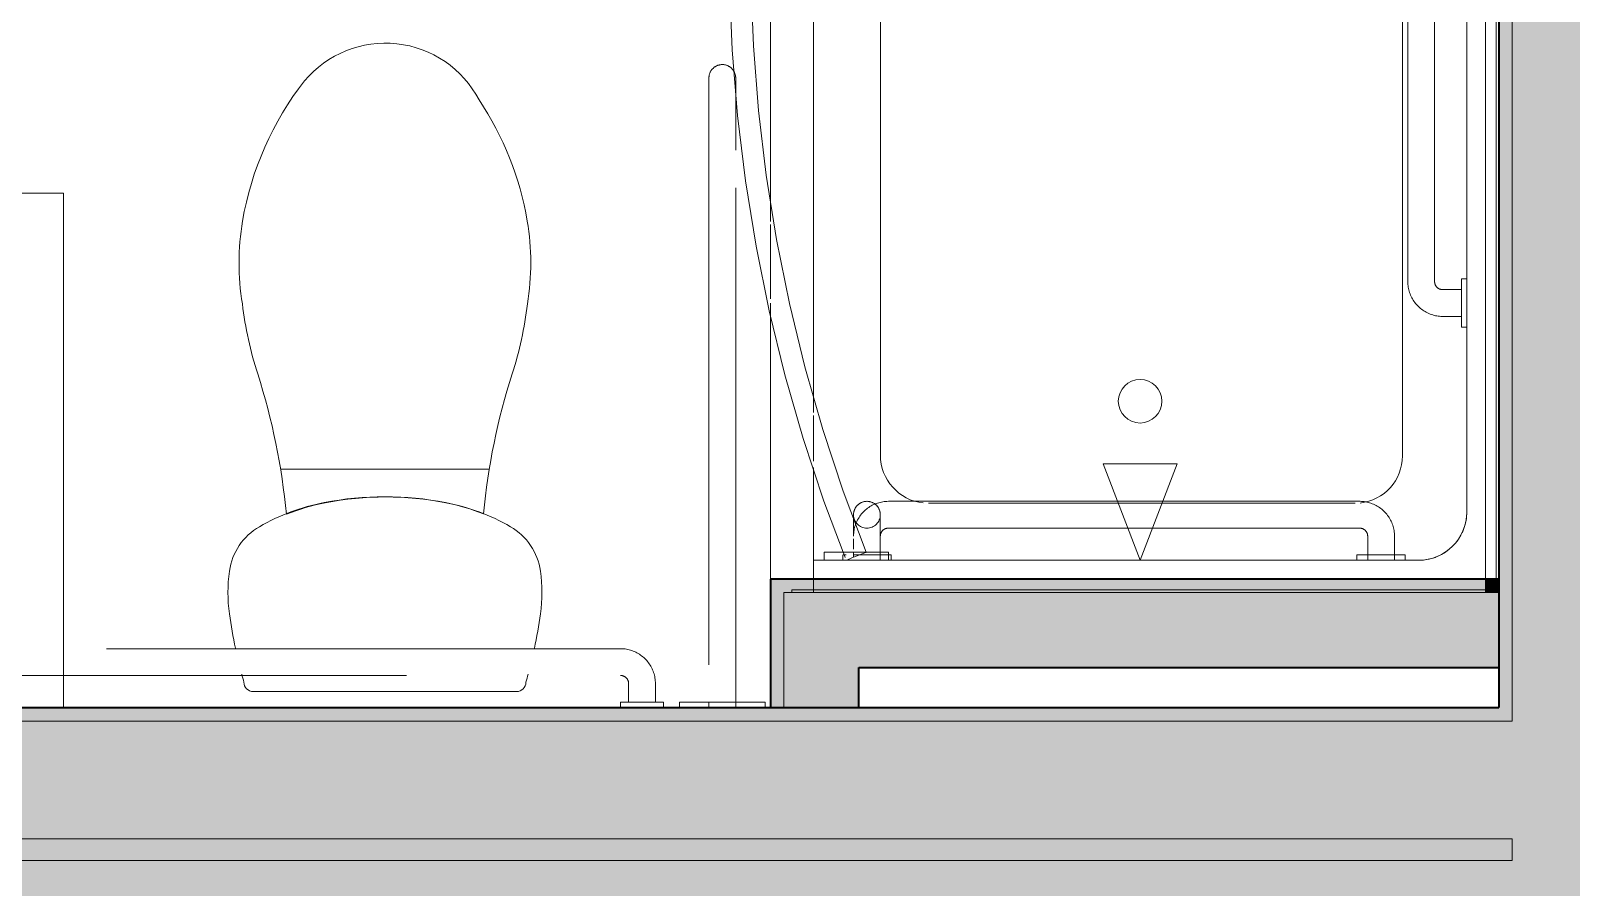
# Model space of a CAD drawing. Header units: inches. Extents: x 6 to 8416, y -388 to 6104.
# Drawn here: x 4355.6 to 4427.5, y 266.3 to 306.3 of the extents above; entities that cross this region are included whole.
import ezdxf

# ---------------------------------------------------------------- set-up
doc = ezdxf.new("R2010")
doc.units = ezdxf.units.IN
doc.header["$MEASUREMENT"] = 0
doc.linetypes.add('Dash 1_16_', pattern=[48, 24, -24])
doc.linetypes.add('Hidden 1_16_', pattern=[36, 24, -12])
for name, color, linetype, lineweight in [('A-GENM', 13, 'Continuous', 18), ('A-ROOM', 32, 'Continuous', 13), ('A-WALL', 113, 'Continuous', 25), ('A-WALL-PATT', 111, 'Continuous', 35), ('I-WALL', 2, 'Continuous', 25), ('P-SANR-FIXT', 6, 'Continuous', 18), ('Q-SPCQ', 91, 'Continuous', 18)]:
    doc.layers.add(name, color=color, linetype=linetype, lineweight=lineweight)

# ---------------------------------------------------------------- blocks, each defined once
blk = doc.blocks.new('GM BA Shower-Unit-Tub-Prefab-ICC ADA-AM - ICC Type B_ Option A Forward_ 60_W x 32_D-2223805-LEVEL 3 - PLAN Copy 1 Copy 1')
at = {"layer": 'A-GENM'}
blk.add_line((0, 32), (0.625, 32), dxfattribs=at)
blk = doc.blocks.new('PL BA Toilet-Unit-Two Piece-ICC ADA-AM - ICC Type B_ Side Approach_ Swing Up Bar-V678-LEVEL 3 - PLAN Copy 1 Copy 1')
at = {"layer": 'A-GENM', "linetype": 'Hidden 1_16_', "lineweight": 9}
for p, q in [((0, -6), (0, 0)), ((33, -24), (33, 0)), ((0, -18.276), (0, -6)), ((0, -18.875), (0, -18.276)), ((0, -22.536), (0, -19.066)), ((0, -23.578), (0, -22.678)), ((0, -47.172), (0, -23.578)), ((33, -24), (48, -24))]:
    blk.add_line(p, q, dxfattribs=at)
blk = doc.blocks.new('z Nested-Shower Surround-Tub-Prefab - Variable-V683-LEVEL 3 - PLAN Copy 1 Copy 1')
at = {"layer": 'A-GENM', "lineweight": 9}
for p, q in [((0.125, 33), (0, 33)), ((0, 33), (0, 0.625)), ((0, 32), (0, 33)), ((0, 33), (0.125, 33)), ((0.125, 0.625), (0.125, 33)), ((0.125, 33), (0.125, 32)), ((0, 29.875), (0, 32)), ((0.125, 32), (0.125, 29.875)), ((0, 0.625), (0, 29.875)), ((0.125, 29.875), (0.125, 0.625)), ((0, 0.625), (0, 0)), ((0, 0), (0, 0.625)), ((0, 0), (60, 0)), ((0.625, 0), (0, 0)), ((0.125, 0.125), (0.125, 0.625)), ((0.125, 0.625), (0.125, 0.313)), ((59.875, 0.125), (0.125, 0.125)), ((0.313, 0.125), (0.622, 0.125)), ((0.622, 0.125), (59.375, 0.125)), ((1.846, 0), (0.625, 0)), ((51.051, 0), (1.846, 0))]:
    blk.add_line(p, q, dxfattribs=at)
at = {"layer": 'A-GENM'}
for p, q in [((1.5, 32), (0, 32)), ((0, 32), (0, 0.625)), ((0, 29.875), (0, 32)), ((0.246, 32), (0.625, 32)), ((0.625, 32), (1.5, 32)), ((1.5, 32), (5.826, 32)), ((1.5, 30.75), (1.5, 32)), ((1.5, 30.75), (1.5, 32)), ((1.5, 32), (1.5, 30.75)), ((6.125, 32), (8.252, 32)), ((8.398, 32), (9.275, 32)), ((9.275, 32), (26.625, 32)), ((1.5, 30), (1.5, 30.75)), ((1.5, 29.25), (1.5, 30.75)), ((1.5, 30.75), (1.5, 30)), ((0, 0.625), (0, 29.875)), ((1.5, 3.75), (1.5, 29.25)), ((1.5, 5.942), (1.5, 29.058)), ((1.5, 29.058), (1.5, 5.942)), ((53.839, 28.873), (6.409, 28.873)), ((4.159, 26.623), (4.159, 17.771)), ((4.159, 17.771), (4.159, 15.729)), ((4.159, 15.729), (4.159, 6.712)), ((1.5, 3.75), (1.5, 5.058)), ((1.5, 5.058), (1.5, 3.75)), ((53.877, 4.5), (6.371, 4.5)), ((56.25, 1.5), (3.75, 1.5)), ((56.25, 1.5), (3.75, 1.5)), ((3.75, 1.5), (56.25, 1.5)), ((0, 0.625), (0, 0)), ((0, 0), (0, 0.625)), ((0, 0), (60, 0)), ((0.625, 0), (0, 0)), ((1.846, 0), (0.625, 0)), ((51.051, 0), (1.846, 0))]:
    blk.add_line(p, q, dxfattribs=at)
blk.add_circle((8.92, 16.75), 1.016, dxfattribs=at)
for centre, radius, start, end in [((6.409, 26.623), 2.25, 90, 173.7582), ((6.371, 6.712), 2.212, 186.09767, 270), ((3.75, 3.75), 2.25, 180, 200.02868), ((3.75, 3.75), 2.25, 180, 270), ((3.75, 3.75), 2.25, 180, 200.02868), ((3.75, 3.75), 2.25, 200.02868, 204.97132), ((3.75, 3.75), 2.25, 200.02868, 204.97132), ((3.75, 3.75), 2.25, 204.97132, 245.02868), ((3.75, 3.75), 2.25, 204.97132, 245.02868), ((3.75, 3.75), 2.25, 245.02868, 249.97132), ((3.75, 3.75), 2.25, 245.02868, 249.97132), ((3.75, 3.75), 2.25, 249.97132, 270), ((3.75, 3.75), 2.25, 249.97132, 270)]:
    blk.add_arc(centre, radius, start, end, dxfattribs=at)
blk = doc.blocks.new('z Nested-Shower Grab Bars - Variable-V684-LEVEL 3 - PLAN Copy 1 Copy 1')
at = {"layer": 'A-GENM', "linetype": 'Dash 1_16_', "lineweight": 9}
for p, q in [((0.245, 29.125), (0, 29.125)), ((0, 29.125), (0, 29.087)), ((0, 29.125), (0, 29.087)), ((0.245, 29.125), (0, 29.125)), ((0, 29.125), (0, 29.087)), ((0, 29.125), (0, 29.087)), ((0, 29.087), (0, 28.974)), ((0, 29.087), (0, 28.974)), ((0, 29.087), (0, 28.974)), ((0, 29.087), (0, 28.974)), ((0, 28.795), (0, 28.563)), ((0, 28.795), (0, 28.563)), ((0, 28.795), (0, 28.563)), ((0, 28.795), (0, 28.563)), ((0.25, 29.087), (0.25, 29.125)), ((0.25, 29.087), (0.25, 29.125)), ((0.25, 29.087), (0.25, 29.125)), ((0.25, 29.087), (0.25, 29.125)), ((0.25, 28.974), (0.25, 29.087)), ((0.25, 28.974), (0.25, 29.087)), ((0.25, 28.974), (0.25, 29.087)), ((0.25, 28.974), (0.25, 29.087)), ((0, 28.625), (0, 28.604)), ((0, 28.625), (0, 28.604)), ((0, 28.604), (0, 28.541)), ((0, 28.604), (0, 28.541)), ((0, 28.541), (0, 28.442)), ((0, 28.541), (0, 28.442)), ((0, 28.503), (0, 28.291)), ((0, 28.503), (0, 28.291)), ((0, 28.503), (0, 28.291)), ((0, 28.442), (0, 28.313)), ((0, 28.442), (0, 28.313)), ((0, 28.313), (0, 28.162)), ((0, 28.313), (0, 28.162)), ((0, 28.291), (0, 28.113)), ((0, 28.291), (0, 28.113)), ((0, 28.291), (0, 28.113)), ((0, 28.162), (0, 28)), ((0, 28.162), (0, 28)), ((0.346, 28.625), (0.154, 28.625)), ((0.346, 28.625), (0.25, 28.625)), ((0.25, 28.625), (0.25, 28.604)), ((0.25, 28.625), (0.25, 28.604)), ((0.25, 28.604), (0.25, 28.541)), ((0.25, 28.604), (0.25, 28.541)), ((0.25, 28.541), (0.25, 28.442)), ((0.25, 28.541), (0.25, 28.442)), ((0.25, 28.442), (0.25, 28.313)), ((0.25, 28.442), (0.25, 28.313)), ((0.25, 28.313), (0.25, 28.162)), ((0.25, 28.313), (0.25, 28)), ((0.25, 28.113), (0.25, 28.291)), ((0.25, 28.162), (0.25, 28)), ((1.004, 28.625), (0.515, 28.625)), ((1.004, 28.625), (0.515, 28.625)), ((1.272, 28.618), (1.208, 28.623)), ((1.245, 28.625), (1.284, 28.625)), ((1.44, 28.625), (1.477, 28.625)), ((1.528, 28.574), (1.465, 28.589)), ((1.551, 28.625), (1.587, 28.625)), ((1.587, 28.625), (1.622, 28.625)), ((1.966, 28.625), (1.987, 28.625)), ((1.987, 28.625), (2.007, 28.625)), ((2.007, 28.625), (2.025, 28.625)), ((2.025, 28.625), (2.042, 28.625)), ((2.042, 28.625), (2.057, 28.625)), ((0, 28), (0, 27.749)), ((0, 28), (0, 27.838)), ((0, 28), (0, 27.838)), ((0, 28), (0, 27.749)), ((0, 28), (0, 27.749)), ((0, 27.838), (0, 27.688)), ((0, 27.838), (0, 27.688)), ((0, 27.709), (0, 26.875)), ((0, 27.709), (0, 26.875)), ((0, 27.709), (0, 26.875)), ((0, 27.688), (0, 27.375)), ((0, 27.688), (0, 27.558)), ((0, 27.558), (0, 27.375)), ((0, 27.438), (0, 26.875)), ((0, 27.375), (1.125, 27.375)), ((0.25, 28), (0.25, 27.838)), ((0.25, 28), (0.25, 27.838)), ((0.25, 27.749), (0.25, 27.991)), ((0.25, 27.838), (0.25, 27.688)), ((0.25, 27.838), (0.25, 27.688)), ((0.25, 26.875), (0.25, 27.709)), ((0.25, 27.688), (0.25, 27.375)), ((0.25, 27.688), (0.25, 27.375)), ((0.25, 26.875), (0.25, 27.687)), ((0.25, 26.875), (0.25, 27.687)), ((0.25, 26.875), (0.25, 27.438)), ((0.25, 27.375), (1.125, 27.375)), ((2.086, 27.375), (2.074, 27.375)), ((2.096, 27.375), (2.086, 27.375)), ((2.105, 27.375), (2.096, 27.375)), ((2.112, 27.375), (2.105, 27.375)), ((2.118, 27.375), (2.112, 27.375)), ((2.122, 27.375), (2.118, 27.375)), ((2.124, 27.375), (2.122, 27.375)), ((2.125, 27.375), (2.124, 27.375)), ((0, 26.875), (0.25, 26.875)), ((0, 26.875), (0.25, 26.875)), ((1.5, 27), (1.5, 15.826)), ((2.75, 16.306), (2.75, 27)), ((1.5, 15.826), (1.5, 14.674)), ((2.75, 14.194), (2.75, 16.306)), ((1.5, 14.674), (1.5, 5)), ((2.75, 5), (2.75, 14.194)), ((0.25, 5.125), (0, 5.125)), ((0, 5.125), (0, 4.563)), ((0, 5.125), (0, 2.875)), ((0.25, 2.875), (0.25, 5.125)), ((0.25, 4.563), (0.25, 5.125)), ((1.125, 4.625), (0, 4.625)), ((0, 4.625), (0, 4.442)), ((0, 4.625), (0, 3.375)), ((0, 4.442), (0, 4.313)), ((0, 4.313), (0, 4.162)), ((0, 4.162), (0, 4)), ((0, 4), (0, 3.838)), ((0, 3.838), (0, 3.688)), ((0, 3.688), (0, 3.558)), ((0, 3.558), (0, 3.375)), ((0, 3.438), (0, 2.875)), ((0, 3.375), (1.125, 3.375)), ((0.25, 2.875), (0.25, 3.438)), ((0, 2.875), (0.25, 2.875)), ((35, 2.75), (13, 2.75)), ((35, 2.75), (13, 2.75)), ((13, 1.5), (35, 1.5)), ((13, 1.5), (35, 1.5)), ((11.375, 1.125), (11.375, 0.25)), ((11.375, 1.125), (11.375, 0.25)), ((12.625, 0.25), (12.625, 1.125)), ((12.625, 0.25), (12.625, 1.125)), ((10.875, 0.25), (10.875, 0)), ((11.687, 0.25), (10.875, 0.25)), ((11.687, 0.25), (10.875, 0.25)), ((10.875, 0.25), (10.875, 0)), ((13.125, 0.25), (10.875, 0.25)), ((11.687, 0.25), (10.875, 0.25)), ((10.875, 0), (13.125, 0)), ((10.875, 0), (13.125, 0)), ((10.875, 0), (13.125, 0)), ((10.875, 0), (13.125, 0)), ((11.375, 0.25), (11.688, 0.25)), ((11.375, 0.25), (11.688, 0.25)), ((11.375, 0.25), (11.688, 0.25)), ((11.375, 0.25), (12.625, 0.25)), ((11.688, 0.25), (11.838, 0.25)), ((11.688, 0.25), (12.313, 0.25)), ((11.688, 0.25), (12.313, 0.25)), ((11.838, 0.25), (12, 0.25)), ((12, 0.25), (12.162, 0.25)), ((12.162, 0.25), (12.313, 0.25)), ((13.125, 0.25), (12.313, 0.25)), ((13.125, 0.25), (12.313, 0.25)), ((12.313, 0.25), (12.625, 0.25)), ((12.313, 0.25), (12.625, 0.25)), ((13.125, 0.25), (12.313, 0.25)), ((12.313, 0.25), (12.625, 0.25)), ((13.125, 0), (13.125, 0.25)), ((13.125, 0), (13.125, 0.25))]:
    blk.add_line(p, q, dxfattribs=at)
at = {"layer": 'A-GENM', "linetype": 'Dash 1_16_', "lineweight": 9, "flags": 128}
for points in [[(1.208, 28.623), (1.143, 28.625), (1.125, 28.625)], [(1.125, 28.625), (1.165, 28.625), (1.205, 28.625), (1.245, 28.625)], [(1.465, 28.589), (1.401, 28.601), (1.337, 28.611), (1.272, 28.618)], [(1.284, 28.625), (1.324, 28.625), (1.363, 28.625), (1.401, 28.625), (1.44, 28.625)], [(1.477, 28.625), (1.514, 28.625), (1.551, 28.625)], [(2.646, 27.572), (2.622, 27.633), (2.595, 27.692), (2.566, 27.75), (2.535, 27.807), (2.502, 27.863), (2.466, 27.918), (2.428, 27.97), (2.389, 28.022), (2.347, 28.072), (2.303, 28.119), (2.257, 28.166), (2.21, 28.21), (2.16, 28.252), (2.109, 28.293), (2.057, 28.331), (2.003, 28.367), (1.948, 28.401), (1.891, 28.433), (1.833, 28.463), (1.774, 28.49), (1.714, 28.515), (1.653, 28.537), (1.591, 28.557), (1.528, 28.574)], [(1.622, 28.625), (1.656, 28.625), (1.69, 28.625), (1.722, 28.625), (1.754, 28.625), (1.784, 28.625), (1.814, 28.625), (1.842, 28.625), (1.87, 28.625), (1.896, 28.625), (1.921, 28.625), (1.944, 28.625), (1.966, 28.625)], [(2.057, 28.625), (2.071, 28.625), (2.083, 28.625), (2.094, 28.625), (2.103, 28.625), (2.11, 28.625), (2.116, 28.625), (2.121, 28.625), (2.124, 28.625), (2.125, 28.625)], [(2.125, 28.625), (2.15, 28.625), (2.175, 28.623), (2.2, 28.621), (2.225, 28.617), (2.249, 28.613), (2.274, 28.607), (2.298, 28.601), (2.322, 28.593), (2.345, 28.585), (2.368, 28.576), (2.391, 28.565), (2.414, 28.554), (2.436, 28.542), (2.457, 28.53), (2.478, 28.516), (2.498, 28.501), (2.518, 28.486), (2.537, 28.47), (2.556, 28.453), (2.573, 28.435), (2.59, 28.417), (2.607, 28.398), (2.622, 28.379), (2.637, 28.358), (2.651, 28.338), (2.664, 28.316), (2.676, 28.295), (2.688, 28.272), (2.698, 28.25), (2.708, 28.226), (2.716, 28.203), (2.724, 28.179), (2.73, 28.155), (2.736, 28.131), (2.741, 28.106), (2.745, 28.082), (2.747, 28.057), (2.749, 28.032), (2.75, 28.007), (2.75, 27.982), (2.749, 27.957), (2.746, 27.932), (2.743, 27.907), (2.739, 27.882), (2.734, 27.858), (2.727, 27.834), (2.72, 27.81), (2.712, 27.786), (2.703, 27.763), (2.693, 27.74), (2.682, 27.717), (2.671, 27.695), (2.658, 27.674), (2.645, 27.653), (2.63, 27.632), (2.615, 27.612), (2.599, 27.593), (2.583, 27.574), (2.565, 27.556), (2.547, 27.539), (2.528, 27.523), (2.509, 27.507), (2.489, 27.492), (2.468, 27.478), (2.447, 27.464), (2.426, 27.452), (2.403, 27.44), (2.381, 27.43), (2.358, 27.42), (2.334, 27.411), (2.311, 27.403), (2.287, 27.396), (2.262, 27.39), (2.238, 27.385), (2.213, 27.381), (2.188, 27.378), (2.163, 27.376), (2.138, 27.375), (2.125, 27.375)], [(1.125, 27.375), (1.14, 27.375), (1.155, 27.374), (1.17, 27.372), (1.185, 27.37), (1.2, 27.368), (1.214, 27.364), (1.229, 27.36), (1.243, 27.356), (1.257, 27.351), (1.271, 27.345), (1.285, 27.339), (1.298, 27.333), (1.311, 27.325), (1.324, 27.318), (1.337, 27.31), (1.349, 27.301), (1.361, 27.292), (1.372, 27.282), (1.383, 27.272), (1.394, 27.261), (1.404, 27.25), (1.414, 27.239), (1.423, 27.227), (1.432, 27.215), (1.441, 27.203), (1.448, 27.19), (1.456, 27.177), (1.463, 27.163), (1.469, 27.15), (1.475, 27.136), (1.48, 27.122), (1.484, 27.108), (1.488, 27.093), (1.492, 27.078), (1.495, 27.064), (1.497, 27.049), (1.498, 27.034), (1.5, 27.019), (1.5, 27.004), (1.5, 27)], [(1.95, 27.375), (1.927, 27.375), (1.903, 27.375), (1.877, 27.375), (1.85, 27.375), (1.822, 27.375), (1.792, 27.375), (1.762, 27.375), (1.731, 27.375), (1.699, 27.375), (1.665, 27.375), (1.631, 27.375), (1.596, 27.375), (1.561, 27.375), (1.524, 27.375), (1.487, 27.375), (1.45, 27.375), (1.412, 27.375), (1.373, 27.375), (1.334, 27.375), (1.295, 27.375), (1.255, 27.375), (1.216, 27.375), (1.176, 27.375), (1.136, 27.375), (1.125, 27.375)], [(2.074, 27.375), (2.061, 27.375), (2.046, 27.375), (2.03, 27.375), (2.012, 27.375), (1.993, 27.375), (1.972, 27.375), (1.95, 27.375)], [(2.75, 27), (2.749, 27.065), (2.745, 27.13), (2.738, 27.195), (2.729, 27.259), (2.718, 27.323), (2.703, 27.386), (2.687, 27.449), (2.668, 27.511), (2.646, 27.572)], [(1.5, 5), (1.5, 4.985), (1.499, 4.97), (1.497, 4.955), (1.495, 4.94), (1.493, 4.925), (1.489, 4.911), (1.485, 4.896), (1.481, 4.882), (1.476, 4.868), (1.47, 4.854), (1.464, 4.84), (1.458, 4.827), (1.45, 4.814), (1.443, 4.801), (1.435, 4.788), (1.426, 4.776), (1.417, 4.764), (1.407, 4.753), (1.397, 4.742), (1.386, 4.731), (1.375, 4.721), (1.364, 4.711), (1.352, 4.702), (1.34, 4.693), (1.328, 4.684), (1.315, 4.677), (1.302, 4.669), (1.288, 4.662), (1.275, 4.656), (1.261, 4.65), (1.247, 4.645), (1.233, 4.641), (1.218, 4.637), (1.203, 4.633), (1.189, 4.63), (1.174, 4.628), (1.159, 4.627), (1.144, 4.625), (1.129, 4.625), (1.125, 4.625)], [(1.125, 3.375), (1.19, 3.376), (1.255, 3.38), (1.32, 3.387), (1.384, 3.396), (1.448, 3.407), (1.511, 3.422), (1.574, 3.438), (1.636, 3.457), (1.697, 3.479), (1.758, 3.503), (1.817, 3.53), (1.875, 3.559), (1.932, 3.59), (1.988, 3.623), (2.043, 3.659), (2.095, 3.697), (2.147, 3.736), (2.197, 3.778), (2.244, 3.822), (2.291, 3.868), (2.335, 3.915), (2.377, 3.965), (2.418, 4.016), (2.456, 4.068), (2.492, 4.122), (2.526, 4.177), (2.558, 4.234), (2.588, 4.292), (2.615, 4.351), (2.64, 4.411), (2.662, 4.472), (2.682, 4.534), (2.699, 4.597), (2.714, 4.66), (2.726, 4.724), (2.736, 4.788), (2.743, 4.853), (2.748, 4.917), (2.75, 4.982), (2.75, 5)], [(13, 2.75), (12.935, 2.749), (12.87, 2.745), (12.805, 2.738), (12.741, 2.729), (12.677, 2.718), (12.614, 2.703), (12.551, 2.687), (12.489, 2.668), (12.428, 2.646), (12.367, 2.622), (12.308, 2.595), (12.25, 2.566), (12.193, 2.535), (12.137, 2.502), (12.082, 2.466), (12.03, 2.428), (11.978, 2.389), (11.928, 2.347), (11.881, 2.303), (11.834, 2.257), (11.79, 2.21), (11.748, 2.16), (11.707, 2.109), (11.669, 2.057), (11.633, 2.003), (11.599, 1.948), (11.567, 1.891), (11.537, 1.833), (11.51, 1.774), (11.485, 1.714), (11.463, 1.653), (11.443, 1.591), (11.426, 1.528), (11.411, 1.465), (11.399, 1.401), (11.389, 1.337), (11.382, 1.272), (11.377, 1.208), (11.375, 1.143), (11.375, 1.125)], [(13, 2.75), (12.935, 2.749), (12.87, 2.745), (12.805, 2.738), (12.741, 2.729), (12.677, 2.718), (12.614, 2.703), (12.551, 2.687), (12.489, 2.668), (12.428, 2.646), (12.367, 2.622), (12.308, 2.595), (12.25, 2.566), (12.193, 2.535), (12.137, 2.502), (12.082, 2.466), (12.03, 2.428), (11.978, 2.389), (11.928, 2.347), (11.881, 2.303), (11.834, 2.257), (11.79, 2.21), (11.748, 2.16), (11.707, 2.109), (11.669, 2.057), (11.633, 2.003), (11.599, 1.948), (11.567, 1.891), (11.537, 1.833), (11.51, 1.774), (11.485, 1.714), (11.463, 1.653), (11.443, 1.591), (11.426, 1.528), (11.411, 1.465), (11.399, 1.401), (11.389, 1.337), (11.382, 1.272), (11.377, 1.208), (11.375, 1.143), (11.375, 1.125)], [(12.625, 1.125), (12.625, 1.14), (12.626, 1.155), (12.628, 1.17), (12.63, 1.185), (12.632, 1.2), (12.636, 1.214), (12.64, 1.229), (12.644, 1.243), (12.649, 1.257), (12.655, 1.271), (12.661, 1.285), (12.667, 1.298), (12.675, 1.311), (12.682, 1.324), (12.69, 1.337), (12.699, 1.349), (12.708, 1.361), (12.718, 1.372), (12.728, 1.383), (12.739, 1.394), (12.75, 1.404), (12.761, 1.414), (12.773, 1.423), (12.785, 1.432), (12.797, 1.441), (12.81, 1.448), (12.823, 1.456), (12.837, 1.463), (12.85, 1.469), (12.864, 1.475), (12.878, 1.48), (12.892, 1.484), (12.907, 1.488), (12.922, 1.492), (12.936, 1.495), (12.951, 1.497), (12.966, 1.498), (12.981, 1.5), (12.996, 1.5), (13, 1.5)], [(12.625, 1.125), (12.625, 1.14), (12.626, 1.155), (12.628, 1.17), (12.63, 1.185), (12.632, 1.2), (12.636, 1.214), (12.64, 1.229), (12.644, 1.243), (12.649, 1.257), (12.655, 1.271), (12.661, 1.285), (12.667, 1.298), (12.675, 1.311), (12.682, 1.324), (12.69, 1.337), (12.699, 1.349), (12.708, 1.361), (12.718, 1.372), (12.728, 1.383), (12.739, 1.394), (12.75, 1.404), (12.761, 1.414), (12.773, 1.423), (12.785, 1.432), (12.797, 1.441), (12.81, 1.448), (12.823, 1.456), (12.837, 1.463), (12.85, 1.469), (12.864, 1.475), (12.878, 1.48), (12.892, 1.484), (12.907, 1.488), (12.922, 1.492), (12.936, 1.495), (12.951, 1.497), (12.966, 1.498), (12.981, 1.5), (12.996, 1.5), (13, 1.5)]]:
    blk.add_lwpolyline(points, dxfattribs=at)
at = {"layer": 'A-GENM', "linetype": 'Dash 1_16_', "lineweight": 9}
for start, end in [(90, 270), (270, 90)]:
    blk.add_arc((2.125, 28), 0.625, start, end, dxfattribs=at)
blk = doc.blocks.new('z Nested-Shower Fixtures - Variable-2223344-LEVEL 3 - PLAN Copy 1 Copy 1')
at = {"layer": 'P-SANR-FIXT'}
for p, q in [((0, 0), (4.5, 1.727)), ((4.5, 1.727), (4.5, -1.727)), ((4.5, -1.727), (0, 0))]:
    blk.add_line(p, q, dxfattribs=at)
blk = doc.blocks.new('SE BA Shower Curtain Rod-AM - 1_ Dia__ 76_ AFF-V685-LEVEL 3 - PLAN Copy 1 Copy 1')
at = {"layer": 'Q-SPCQ'}
for p, q in [((0.375, 1.5), (0, 1.5)), ((0, 1.5), (0, 0.75)), ((0, 1.5), (0, -1.5)), ((0.375, -1.5), (0.375, 1.5)), ((0.375, 0.75), (0.375, 1.5)), ((0, 0.75), (0, -0.75)), ((0.375, 0.521), (0.375, 0.75)), ((0.002, 0.464), (0.009, 0.449)), ((0.002, 0.464), (0.009, 0.449)), ((0.009, 0.449), (0.027, 0.402)), ((0.009, 0.449), (0.027, 0.402)), ((0.027, 0.402), (0.057, 0.328)), ((0.027, 0.402), (0.095, 0.232)), ((0.057, 0.328), (0.095, 0.232)), ((0.095, 0.232), (0.14, 0.12)), ((0.095, 0.232), (0.14, 0.12)), ((0.346, 0.594), (0.128, 0.512)), ((0.14, 0.12), (0.187, 0)), ((0.14, 0.12), (0.235, -0.12)), ((0.187, 0), (0.235, -0.12)), ((0.235, -0.12), (0.28, -0.232)), ((0.235, -0.12), (0.28, -0.232)), ((0.28, -0.232), (0.318, -0.328)), ((0.28, -0.232), (0.347, -0.399)), ((0.318, -0.328), (0.347, -0.399)), ((0.347, -0.399), (0.348, -0.402)), ((0.347, -0.399), (0.348, -0.402)), ((0.348, -0.402), (0.366, -0.449)), ((0.348, -0.402), (0.366, -0.449)), ((0.366, -0.449), (0.373, -0.464)), ((0.366, -0.449), (0.373, -0.464)), ((0.375, -0.75), (0.375, -0.391)), ((0, -0.75), (0, -1.5)), ((0.375, -1.5), (0.375, -0.75)), ((0, -1.5), (0.375, -1.5))]:
    blk.add_line(p, q, dxfattribs=at)
at = {"layer": 'Q-SPCQ', "flags": 128}
for points in [[(56.625, 0.604), (54.115, 1.547), (51.191, 2.513), (48.231, 3.362), (45.239, 4.091), (42.221, 4.7), (39.18, 5.189), (36.123, 5.555), (33.053, 5.798), (29.976, 5.919), (26.897, 5.916), (23.82, 5.791), (20.75, 5.542), (17.694, 5.171), (14.654, 4.678), (11.636, 4.063), (8.646, 3.329), (5.687, 2.475), (2.765, 1.504), (0.375, 0.605)], [(0.375, -0.464), (3.218, 0.604), (6.104, 1.558), (9.026, 2.395), (11.978, 3.115), (14.958, 3.716), (17.959, 4.198), (20.976, 4.56), (24.006, 4.8), (27.043, 4.919), (30.083, 4.916), (33.119, 4.792), (36.149, 4.547), (39.166, 4.181), (42.166, 3.694), (45.144, 3.088), (48.096, 2.363), (51.016, 1.52), (53.901, 0.562), (56.625, -0.464)]]:
    blk.add_lwpolyline(points, dxfattribs=at)
blk = doc.blocks.new('z Nested-Toilet-2 Piece - z Nested-Toilet-2 Piece-2223810-LEVEL 3 - PLAN Copy 1 Copy 1')
at = {"layer": 'P-SANR-FIXT'}
for p, q in [((-4.871, 11.127), (4.871, 11.127)), ((6.142, 0.75), (-6.142, 0.75))]:
    blk.add_line(p, q, dxfattribs=at)
for centre, radius, start, end in [((0.025, 26.068), 4.932, 27.57244, 140.06334), ((7.716, 20.256), 14.569, 141.95587, 170.34297), ((-7.716, 20.256), 14.569, 9.65703, 33.75517), ((5.191, 20.738), 11.999, 170.58872, 189.14143), ((-5.191, 20.738), 11.999, 350.85857, 9.41128), ((10.95, 20.977), 17.735, 186.94974, 197.76204), ((-10.95, 20.977), 17.735, 342.23796, 353.05026), ((-35.243, 6.16), 30.776, 5.33071, 17.79837), ((35.243, 6.16), 30.776, 162.20163, 174.62228), ((-1.009, 0.027), 9.713, 100.83777, 119.96347), ((-0.935, 0.044), 9.694, 100.99726, 112.21305), ((0, -4.969), 14.81, 78.96223, 101.03777), ((0.023, -4.972), 14.801, 78.99624, 100.93335), ((1.009, 0.027), 9.713, 60.03653, 79.16223), ((1.014, 0.023), 9.709, 68.3062, 79.11052), ((-4.438, 5.975), 2.848, 119.96347, 172.03653), ((4.438, 5.975), 2.848, 7.96347, 60.03653), ((-0.11, 5.37), 7.218, 172.03653, 187.96347), ((0.11, 5.37), 7.218, 352.03653, 7.96347), ((15.604, 7.568), 23.085, 187.96347, 192), ((-15.604, 7.568), 23.085, 348, 352.03653), ((15.604, 7.568), 23.085, 195.0873, 196.03653), ((-15.604, 7.568), 23.085, 343.96347, 344.9127), ((-6.142, 1.191), 0.441, 180, 270), ((6.142, 1.191), 0.441, 270, 0)]:
    blk.add_arc(centre, radius, start, end, dxfattribs=at)
blk = doc.blocks.new('z Nested-Toilet Grab Bars - z Nested-Toilet Grab Bars-V686-LEVEL 3 - PLAN Copy 1 Copy 1')
at = {"layer": 'A-GENM', "linetype": 'Dash 1_16_', "lineweight": 9}
for p, q in [((-1.724, 29.713), (-1.711, 29.691)), ((-1.711, 29.691), (-1.699, 29.67)), ((-1.699, 29.67), (-1.687, 29.647)), ((-1.625, 29.192), (-1.625, 29.233)), ((-1.625, 29.204), (-1.625, 29.159)), ((-1.625, 29.146), (-1.625, 29.192)), ((-1.625, 29.159), (-1.625, 29.109)), ((-1.625, 29.094), (-1.625, 29.146)), ((-1.625, 29.109), (-1.625, 29.054)), ((-1.625, 29.038), (-1.625, 29.094)), ((-1.625, 29.054), (-1.625, 28.994)), ((-2.875, 26), (-2.875, 0.25)), ((-2.875, 26), (-2.875, 0.25)), ((-1.625, 0.25), (-1.625, 26)), ((-1.625, 0.25), (-1.625, 26)), ((-7, 2.75), (-41, 2.75)), ((-41, 1.5), (-7, 1.5)), ((-42.625, 1.125), (-42.625, 0.75)), ((-41.375, 0.75), (-41.375, 1.125)), ((-41.375, 0.25), (-41.375, 0.75)), ((-6.625, 1.125), (-6.625, 0.25)), ((-5.375, 0.25), (-5.375, 1.125)), ((-43, 0.25), (-43, 0)), ((-42.901, 0.25), (-43, 0.25)), ((-42.901, 0.25), (-43, 0.25)), ((-42.623, 0.25), (-42.901, 0.25)), ((-42.625, 0.25), (-42.882, 0.25)), ((-42.625, 0.705), (-42.625, 0.25)), ((-42.625, 0.25), (-42.563, 0.25)), ((-42.625, 0.25), (-42.563, 0.25)), ((-42.223, 0.25), (-42.623, 0.25)), ((-42.223, 0.25), (-42.623, 0.25)), ((-42.563, 0.25), (-42.39, 0.25)), ((-42.563, 0.25), (-42.39, 0.25)), ((-42.39, 0.25), (-42.139, 0.25)), ((-42.39, 0.25), (-42.139, 0.25)), ((-41.818, 0.25), (-42.223, 0.25)), ((-41.818, 0.25), (-42.223, 0.25)), ((-42.139, 0.25), (-41.861, 0.25)), ((-42.139, 0.25), (-41.861, 0.25)), ((-41.815, 0.25), (-41.623, 0.25)), ((-41.815, 0.25), (-41.61, 0.25)), ((-41.377, 0.25), (-41.777, 0.25)), ((-41.377, 0.25), (-41.615, 0.25)), ((-41.61, 0.25), (-41.437, 0.25)), ((-41.61, 0.25), (-41.437, 0.25)), ((-41.437, 0.25), (-41.375, 0.25)), ((-41.437, 0.25), (-41.375, 0.25)), ((-41, 0.25), (-41.375, 0.25)), ((-41, 0.25), (-41.375, 0.25)), ((-41, 0), (-41, 0.25)), ((-7, 0.25), (-7, 0)), ((-5, 0.25), (-7, 0.25)), ((-5, 0.25), (-7, 0.25)), ((-6.625, 0.25), (-5.375, 0.25)), ((-6.625, 0.25), (-5.375, 0.25)), ((-5, 0), (-5, 0.25)), ((-2.854, 0.25), (-4.25, 0.25)), ((-4.25, 0.25), (-0.25, 0.25)), ((-4.25, 0.25), (-4.25, 0)), ((-4.25, 0.25), (-4.25, 0)), ((-2.875, 0.25), (-2.875, 0)), ((-2.875, 0.25), (-2.875, 0)), ((-0.25, 0.25), (-1.647, 0.25)), ((-1.625, 0), (-1.625, 0.25)), ((-1.625, 0), (-1.625, 0.25)), ((-0.25, 0.25), (-0.25, 0)), ((-0.25, 0), (-0.25, 0.25)), ((-42.901, 0), (-42.625, 0)), ((-42.901, 0), (-42.623, 0)), ((-42.623, 0), (-41.777, 0)), ((-42.623, 0), (-42.223, 0)), ((-42.223, 0), (-41.777, 0)), ((-41.777, 0), (-41.377, 0)), ((-41.615, 0), (-41.377, 0)), ((-41.375, 0), (-41.099, 0)), ((-41.375, 0), (-41.099, 0))]:
    blk.add_line(p, q, dxfattribs=at)
at = {"layer": 'A-GENM', "linetype": 'Dash 1_16_', "lineweight": 9, "flags": 128}
for points in [[(-2.875, 29.375), (-2.875, 29.4), (-2.873, 29.425), (-2.871, 29.45), (-2.867, 29.475), (-2.863, 29.499), (-2.857, 29.524), (-2.851, 29.548), (-2.843, 29.572), (-2.835, 29.595), (-2.826, 29.618), (-2.815, 29.641), (-2.804, 29.664), (-2.792, 29.686), (-2.78, 29.707), (-2.766, 29.728), (-2.751, 29.748), (-2.736, 29.768), (-2.72, 29.787), (-2.703, 29.806), (-2.685, 29.823), (-2.667, 29.84), (-2.648, 29.857), (-2.629, 29.872), (-2.608, 29.887), (-2.588, 29.901), (-2.566, 29.914), (-2.545, 29.926), (-2.522, 29.938), (-2.5, 29.948), (-2.476, 29.958), (-2.453, 29.966), (-2.429, 29.974), (-2.405, 29.98), (-2.381, 29.986), (-2.356, 29.991), (-2.332, 29.995), (-2.307, 29.997), (-2.282, 29.999), (-2.257, 30), (-2.25, 30)], [(-2.25, 30), (-2.225, 30), (-2.2, 29.998), (-2.175, 29.996), (-2.15, 29.992), (-2.126, 29.988), (-2.101, 29.982), (-2.077, 29.976), (-2.053, 29.968), (-2.03, 29.96), (-2.007, 29.951), (-1.984, 29.94), (-1.961, 29.929), (-1.939, 29.917), (-1.918, 29.905), (-1.897, 29.891), (-1.877, 29.876), (-1.857, 29.861), (-1.838, 29.845), (-1.819, 29.828), (-1.802, 29.81), (-1.785, 29.792), (-1.768, 29.773), (-1.753, 29.754), (-1.738, 29.733), (-1.724, 29.713)], [(-1.687, 29.647), (-1.677, 29.625), (-1.667, 29.601), (-1.659, 29.578), (-1.651, 29.554), (-1.645, 29.53), (-1.639, 29.506), (-1.634, 29.481), (-1.63, 29.457), (-1.628, 29.432), (-1.626, 29.407), (-1.625, 29.382), (-1.625, 29.375)], [(-2.875, 29.375), (-2.875, 29.372), (-2.875, 29.364), (-2.875, 29.351), (-2.875, 29.332), (-2.875, 29.308), (-2.875, 29.278), (-2.875, 29.244), (-2.875, 29.204), (-2.875, 29.159), (-2.875, 29.109), (-2.875, 29.054), (-2.875, 28.994), (-2.875, 28.929), (-2.875, 28.859), (-2.875, 28.786), (-2.875, 28.707), (-2.875, 28.624), (-2.875, 28.537), (-2.875, 28.446), (-2.875, 28.351), (-2.875, 28.253), (-2.875, 28.15), (-2.875, 28.045), (-2.875, 27.936), (-2.875, 27.824), (-2.875, 27.708), (-2.875, 27.591), (-2.875, 27.47), (-2.875, 27.348), (-2.875, 27.223), (-2.875, 27.096), (-2.875, 26.968), (-2.875, 26.838), (-2.875, 26.706), (-2.875, 26.574), (-2.875, 26.44), (-2.875, 26.306), (-2.875, 26.171), (-2.875, 26.036), (-2.875, 26)], [(-2.875, 26), (-2.875, 26.135), (-2.875, 26.27), (-2.875, 26.404), (-2.875, 26.538), (-2.875, 26.671), (-2.875, 26.802), (-2.875, 26.933), (-2.875, 27.062), (-2.875, 27.189), (-2.875, 27.314), (-2.875, 27.438), (-2.875, 27.559), (-2.875, 27.677), (-2.875, 27.793), (-2.875, 27.906), (-2.875, 28.016), (-2.875, 28.122), (-2.875, 28.225), (-2.875, 28.325), (-2.875, 28.421), (-2.875, 28.513), (-2.875, 28.601), (-2.875, 28.685), (-2.875, 28.765), (-2.875, 28.84), (-2.875, 28.911), (-2.875, 28.977), (-2.875, 29.038), (-2.875, 29.094), (-2.875, 29.146), (-2.875, 29.192), (-2.875, 29.233), (-2.875, 29.269), (-2.875, 29.3), (-2.875, 29.326), (-2.875, 29.346), (-2.875, 29.361), (-2.875, 29.371), (-2.875, 29.375)], [(-1.625, 29.375), (-1.625, 29.372), (-1.625, 29.364), (-1.625, 29.351), (-1.625, 29.332), (-1.625, 29.308), (-1.625, 29.278), (-1.625, 29.244), (-1.625, 29.204)], [(-1.625, 29.233), (-1.625, 29.269), (-1.625, 29.3), (-1.625, 29.326), (-1.625, 29.346), (-1.625, 29.361), (-1.625, 29.371), (-1.625, 29.375)], [(-1.625, 28.685), (-1.625, 28.765), (-1.625, 28.84), (-1.625, 28.911), (-1.625, 28.977), (-1.625, 29.038)], [(-1.625, 28.994), (-1.625, 28.929), (-1.625, 28.859), (-1.625, 28.786), (-1.625, 28.707)], [(-1.625, 28.707), (-1.625, 28.624), (-1.625, 28.537), (-1.625, 28.446), (-1.625, 28.351), (-1.625, 28.253), (-1.625, 28.15), (-1.625, 28.045), (-1.625, 27.936), (-1.625, 27.824), (-1.625, 27.708), (-1.625, 27.591), (-1.625, 27.47), (-1.625, 27.348), (-1.625, 27.223), (-1.625, 27.096), (-1.625, 26.968), (-1.625, 26.838), (-1.625, 26.706), (-1.625, 26.574), (-1.625, 26.44), (-1.625, 26.306), (-1.625, 26.171), (-1.625, 26.036), (-1.625, 26)], [(-1.625, 26), (-1.625, 26.135), (-1.625, 26.27), (-1.625, 26.404), (-1.625, 26.538), (-1.625, 26.671), (-1.625, 26.802), (-1.625, 26.933), (-1.625, 27.062), (-1.625, 27.189), (-1.625, 27.314), (-1.625, 27.438), (-1.625, 27.559), (-1.625, 27.677), (-1.625, 27.793), (-1.625, 27.906), (-1.625, 28.016), (-1.625, 28.122), (-1.625, 28.225), (-1.625, 28.325), (-1.625, 28.421), (-1.625, 28.513), (-1.625, 28.601), (-1.625, 28.685)], [(-41.386, 2.703), (-41.449, 2.687), (-41.511, 2.668), (-41.572, 2.646), (-41.633, 2.622), (-41.692, 2.595), (-41.75, 2.566), (-41.807, 2.535), (-41.863, 2.502), (-41.918, 2.466), (-41.97, 2.428), (-42.022, 2.389), (-42.072, 2.347), (-42.119, 2.303), (-42.166, 2.257), (-42.21, 2.21), (-42.252, 2.16), (-42.293, 2.109), (-42.331, 2.057), (-42.367, 2.003), (-42.401, 1.948), (-42.433, 1.891), (-42.463, 1.833), (-42.49, 1.774), (-42.515, 1.714), (-42.537, 1.653), (-42.557, 1.591), (-42.574, 1.528), (-42.589, 1.465), (-42.601, 1.401), (-42.611, 1.337), (-42.618, 1.272), (-42.623, 1.208), (-42.625, 1.143), (-42.625, 1.125)], [(-41, 2.75), (-41.065, 2.749), (-41.13, 2.745), (-41.195, 2.738), (-41.259, 2.729), (-41.323, 2.718), (-41.386, 2.703)], [(-5.375, 1.125), (-5.376, 1.19), (-5.38, 1.255), (-5.387, 1.32), (-5.396, 1.384), (-5.407, 1.448), (-5.422, 1.511), (-5.438, 1.574), (-5.457, 1.636), (-5.479, 1.697), (-5.503, 1.758), (-5.53, 1.817), (-5.559, 1.875), (-5.59, 1.932), (-5.623, 1.988), (-5.659, 2.043), (-5.697, 2.095), (-5.736, 2.147), (-5.778, 2.197), (-5.822, 2.244), (-5.868, 2.291), (-5.915, 2.335), (-5.965, 2.377), (-6.016, 2.418), (-6.068, 2.456), (-6.122, 2.492), (-6.177, 2.526), (-6.234, 2.558), (-6.292, 2.588), (-6.351, 2.615), (-6.411, 2.64), (-6.472, 2.662), (-6.534, 2.682), (-6.597, 2.699), (-6.66, 2.714), (-6.724, 2.726), (-6.788, 2.736), (-6.853, 2.743), (-6.917, 2.748), (-6.982, 2.75), (-7, 2.75)], [(-41.374, 1.155), (-41.372, 1.17), (-41.37, 1.185), (-41.368, 1.2), (-41.364, 1.214), (-41.36, 1.229), (-41.356, 1.243), (-41.351, 1.257), (-41.345, 1.271), (-41.339, 1.285), (-41.333, 1.298), (-41.325, 1.311), (-41.318, 1.324), (-41.31, 1.337), (-41.301, 1.349), (-41.292, 1.361), (-41.282, 1.372), (-41.272, 1.383), (-41.261, 1.394), (-41.25, 1.404), (-41.239, 1.414), (-41.227, 1.423), (-41.215, 1.432), (-41.203, 1.441), (-41.19, 1.448), (-41.177, 1.456), (-41.163, 1.463), (-41.15, 1.469), (-41.136, 1.475), (-41.122, 1.48), (-41.108, 1.484), (-41.093, 1.488), (-41.078, 1.492), (-41.064, 1.495), (-41.049, 1.497), (-41.034, 1.498), (-41.019, 1.5), (-41.004, 1.5), (-41, 1.5)], [(-7, 1.5), (-6.985, 1.5), (-6.97, 1.499), (-6.955, 1.497), (-6.94, 1.495), (-6.925, 1.493), (-6.911, 1.489), (-6.896, 1.485), (-6.882, 1.481), (-6.868, 1.476), (-6.854, 1.47), (-6.84, 1.464), (-6.827, 1.458), (-6.814, 1.45), (-6.801, 1.443), (-6.788, 1.435), (-6.776, 1.426), (-6.764, 1.417), (-6.753, 1.407), (-6.742, 1.397), (-6.731, 1.386), (-6.721, 1.375), (-6.711, 1.364), (-6.702, 1.352), (-6.693, 1.34), (-6.684, 1.328), (-6.677, 1.315), (-6.669, 1.302), (-6.662, 1.288), (-6.656, 1.275), (-6.65, 1.261), (-6.645, 1.247), (-6.641, 1.233), (-6.637, 1.218), (-6.633, 1.203), (-6.63, 1.189), (-6.628, 1.174), (-6.627, 1.159), (-6.625, 1.144), (-6.625, 1.129), (-6.625, 1.125)], [(-41.375, 1.125), (-41.375, 1.14), (-41.374, 1.155)]]:
    blk.add_lwpolyline(points, dxfattribs=at)
blk = doc.blocks.new('z Nested-Shower Extra Gyp Layer - Variable-2223807-LEVEL 3 - PLAN Copy 1 Copy 1')
at = {"layer": 'A-GENM', "lineweight": 9}
for p, q in [((60, 0.625), (0, 0.625)), ((0, 0.625), (60, 0.625)), ((0, 0.625), (0, 0)), ((0, 0.625), (0, 0)), ((60, 0), (0, 0)), ((0, 0), (60, 0))]:
    blk.add_line(p, q, dxfattribs=at)

msp = doc.modelspace()

# ---------------------------------------------------------------- hatches: boundary and pattern name
at = {"layer": 'A-WALL-PATT'}
for points in [[(4424.79033733, 274.06077679), (4424.79033733, 344.18577679), (4424.16533733, 344.18577679), (4424.16533733, 274.06077679)], [(4359.14678685, 274.06077679), (4424.16533733, 274.06077679), (4424.16533733, 274.68577679), (4308.79033733, 274.68577679), (4308.79033733, 274.06077679), (4342.27553685, 274.06077679)]]:
    msp.add_hatch(color=10, dxfattribs=at).paths.add_polyline_path(points)
at = {"layer": 'A-WALL-PATT', "transparency": 33554560}
for points in [[(4390.79033733, 274.68577679), (4390.79033733, 280.68577679), (4390.16533733, 280.68577679), (4390.16533733, 274.68577679)], [(4423.54033733, 280.06077679), (4423.54033733, 280.68577679), (4390.79033733, 280.68577679), (4390.79033733, 280.06077679), (4409.76053685, 280.06077679)], [(4424.16533733, 280.06077679), (4424.16533733, 280.68577679), (4423.54033733, 280.67270147), (4423.54033733, 280.06077679)]]:
    msp.add_hatch(color=10, dxfattribs=at).paths.add_polyline_path(points)
at = {"layer": 'I-WALL'}
for points in [[(4430.29033733, 268.06077679), (4430.29033733, 344.18577679), (4424.79033733, 344.18577679), (4424.79033733, 268.06077679), (4426.63178685, 268.06077679)], [(4392.88928685, 268.56077679), (4424.79033733, 268.56077679), (4424.79033733, 274.06077679), (4308.79033733, 274.06077679), (4308.79033733, 268.56077679), (4376.01803685, 268.56077679)], [(4424.16533733, 267.56077679), (4424.79033733, 267.56077679), (4424.79033733, 268.56077679), (4308.79033733, 268.56077679), (4308.79033733, 267.56077679), (4409.76053685, 267.56077679)], [(4424.16533733, 262.06077679), (4424.79033733, 262.06077679), (4424.79033733, 267.56077679), (4308.79033733, 267.56077679), (4308.79033733, 262.06077679), (4409.76053685, 262.06077679)]]:
    msp.add_hatch(color=10, dxfattribs=at).paths.add_polyline_path(points)
at = {"layer": 'I-WALL', "transparency": 33554560}
for points in [[(4390.79033733, 274.68577679), (4394.29033733, 274.68577679), (4394.29033733, 280.06077679), (4390.79033733, 280.06077679)], [(4423.54033733, 276.56077679), (4424.16533733, 276.56077679), (4424.16533733, 280.06077679), (4394.29033733, 280.06077679), (4394.29033733, 276.56077679), (4409.76053685, 276.56077679)]]:
    msp.add_hatch(color=10, dxfattribs=at).paths.add_polyline_path(points)
at = {"layer": 'I-WALL'}
h = msp.add_hatch(color=10, dxfattribs=at)
h.paths.add_polyline_path([(4529.54033733, 262.56077679), (4529.54033733, 268.06077679), (4524.41533733, 268.06077679), (4524.41533733, 262.56077679)])
h.paths.add_polyline_path([(4426.63178685, 262.56077679), (4488.41533733, 262.56077679), (4488.41533733, 268.06077679), (4424.79033733, 268.06077679), (4424.79033733, 262.56077679)])

# ---------------------------------------------------------------- linework, layer by layer
at = {"layer": 'A-ROOM', "lineweight": 9, "flags": 128}
msp.add_lwpolyline([(4139.04033733, 272.68577679), (4245.47753134, 272.68577679), (4245.54033733, 272.68577679), (4282.66533733, 272.68577679), (4282.72814332, 272.68577679), (4308.79033733, 272.68577679), (4308.79033733, 274.68577679), (4424.16533733, 274.68577679), (4424.16533733, 344.18577679), (4423.66533733, 344.18577679), (4423.66533733, 800.43577679), (4411.04033733, 800.43577679), (4411.04033733, 793.81077679), (4139.04033733, 793.81077679)], close=True, dxfattribs=at)
at = {"layer": 'A-WALL', "lineweight": 9}
for p, q in [((4424.79033733, 348.18577679), (4424.79033733, 274.06077679)), ((4390.79033733, 280.06077679), (4390.79033733, 274.68577679)), ((4424.16533733, 280.06077679), (4390.79033733, 280.06077679)), ((4424.79033733, 274.06077679), (4308.79033733, 274.06077679)), ((4424.79033733, 268.56077679), (4282.66533733, 268.56077679)), ((4424.79033733, 268.56077679), (4424.79033733, 267.56077679)), ((4424.79033733, 267.56077679), (4282.66533733, 267.56077679))]:
    msp.add_line(p, q, dxfattribs=at)
at = {"layer": 'I-WALL', "lineweight": 35}
for p, q in [((4424.16533733, 344.18577679), (4424.16533733, 274.68577679)), ((4390.16533733, 280.68577679), (4390.16533733, 274.68577679)), ((4424.16533733, 280.68577679), (4390.16533733, 280.68577679)), ((4394.29033733, 274.68577679), (4394.29033733, 276.56077679)), ((4394.29033733, 276.56077679), (4424.16533733, 276.56077679)), ((4308.79033733, 274.68577679), (4424.16533733, 274.68577679))]:
    msp.add_line(p, q, dxfattribs=at)

# ---------------------------------------------------------------- block references
at = {"layer": 'A-GENM', "lineweight": 9, "rotation": 89.99999999999814}
msp.add_blockref('z Nested-Shower Surround-Tub-Prefab - Variable-V683-LEVEL 3 - PLAN Copy 1 Copy 1', (4424.16533733, 280.06077679), dxfattribs=at)
at = {"layer": 'A-GENM', "rotation": 89.99999999999814}
for name in ['GM BA Shower-Unit-Tub-Prefab-ICC ADA-AM - ICC Type B_ Option A Forward_ 60_W x 32_D-2223805-LEVEL 3 - PLAN Copy 1 Copy 1', 'z Nested-Shower Extra Gyp Layer - Variable-2223807-LEVEL 3 - PLAN Copy 1 Copy 1']:
    msp.add_blockref(name, (4424.16533733, 280.06077679), dxfattribs=at)
at = {"layer": 'A-GENM', "linetype": 'Dash 1_16_', "lineweight": 9, "rotation": 89.99999999999814}
msp.add_blockref('z Nested-Shower Grab Bars - Variable-V684-LEVEL 3 - PLAN Copy 1 Copy 1', (4422.66533733, 281.56077679), dxfattribs=at)
at = {"layer": 'A-GENM', "linetype": 'Dash 1_16_', "lineweight": 9}
msp.add_blockref('z Nested-Toilet Grab Bars - z Nested-Toilet Grab Bars-V686-LEVEL 3 - PLAN Copy 1 Copy 1', (4390.16533733, 274.68577679), dxfattribs=at)
at = {"layer": 'P-SANR-FIXT'}
for name, p, rotation in [('PL BA Toilet-Unit-Two Piece-ICC ADA-AM - ICC Type B_ Side Approach_ Swing Up Bar-V678-LEVEL 3 - PLAN Copy 1 Copy 1', (4390.16533733, 274.68577679), 180), ('z Nested-Shower Fixtures - Variable-2223344-LEVEL 3 - PLAN Copy 1 Copy 1', (4407.41533733, 281.56077679), 89.99999999999814)]:
    msp.add_blockref(name, p, dxfattribs=dict(at, rotation=rotation))
msp.add_blockref('z Nested-Toilet-2 Piece - z Nested-Toilet-2 Piece-2223810-LEVEL 3 - PLAN Copy 1 Copy 1', (4372.16533733, 274.68577679), dxfattribs=at)
at = {"layer": 'Q-SPCQ', "rotation": 89.99999999999814}
msp.add_blockref('SE BA Shower Curtain Rod-AM - 1_ Dia__ 76_ AFF-V685-LEVEL 3 - PLAN Copy 1 Copy 1', (4394.16533733, 281.56077679), dxfattribs=at)

doc.saveas('drawing.dxf')
